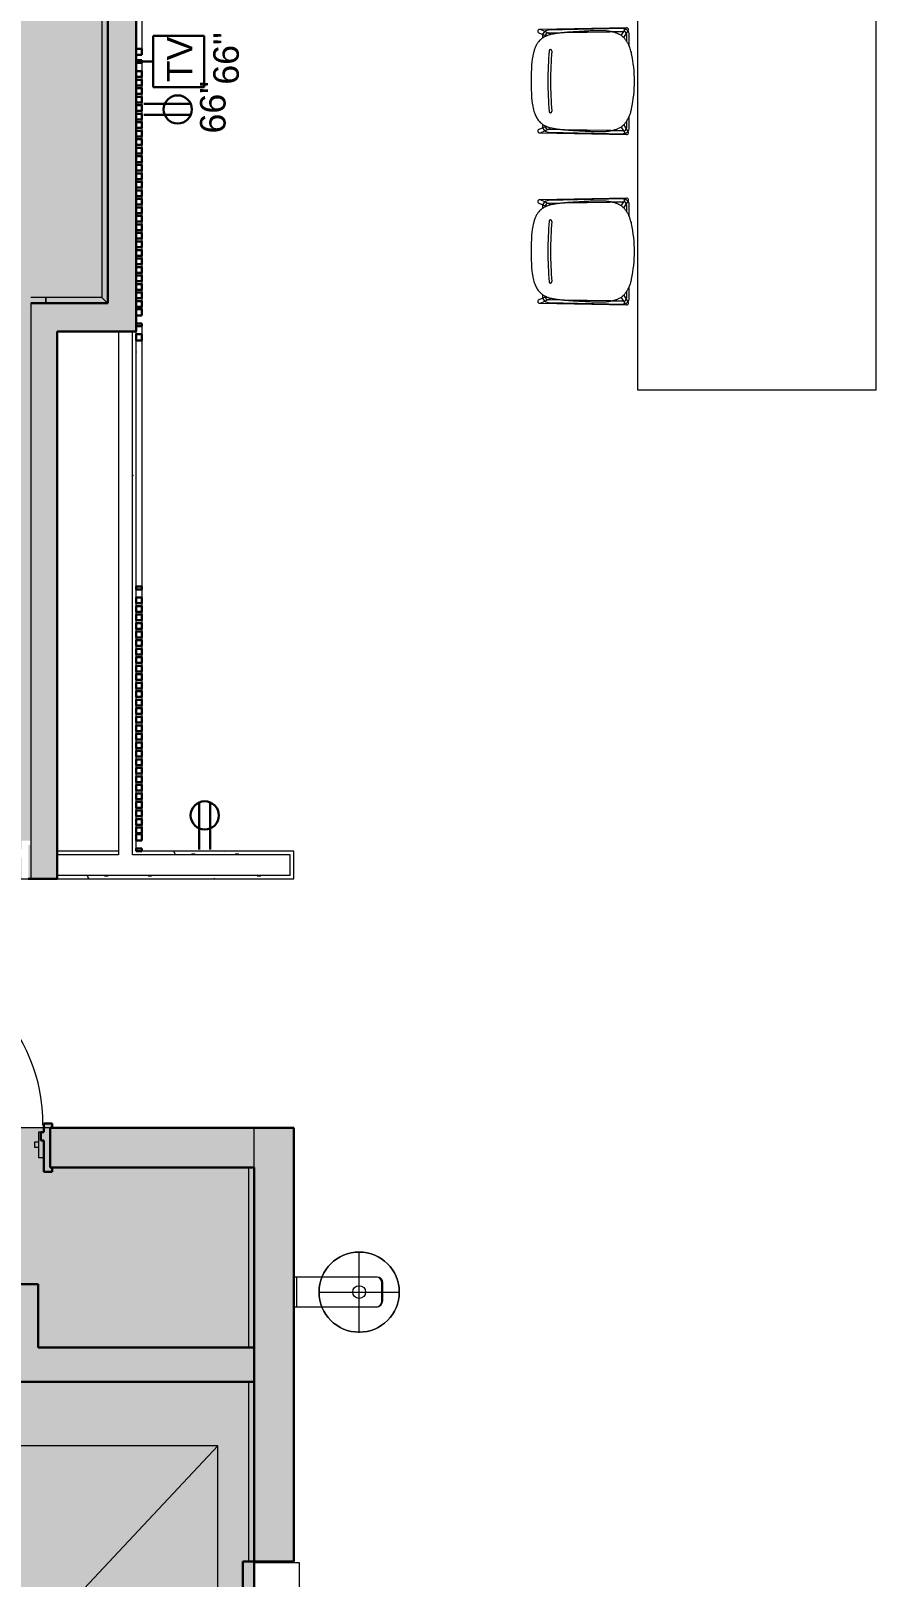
# Model space of a CAD drawing. Header units: inches. Extents: x 1808 to 2428, y 950 to 1857.
# Drawn here: x 1972.4 to 2121.1, y 1224.3 to 1496.6 of the extents above; entities that cross this region are included whole.
import ezdxf

# ---------------------------------------------------------------- set-up
doc = ezdxf.new("R2010")
doc.units = ezdxf.units.IN
doc.header["$MEASUREMENT"] = 0
for name, color, linetype, lineweight in [('1600 K ST MEZZANINE_dwg', 8, 'Continuous', 9), ('A-ANNO-NOTE', 131, 'Continuous', 40), ('A-DETL-GENF', 92, 'Continuous', 9), ('A-DETL-THIN', 151, 'Continuous', 9), ('A-DOOR', 31, 'Continuous', 18), ('A-Door-Exst', 7, 'Continuous', 9), ('A-WALL', 113, 'Continuous', 18), ('A-Wall-Exst', 7, 'Continuous', 9), ('A-WALL-PATT', 111, 'Continuous', 18), ('I-FURN', 30, 'Continuous', 9), ('I-WALL', 2, 'Continuous', 18), ('P-SANR-FIXT', 6, 'Continuous', 18), ('Q-CASE', 31, 'Continuous', 9), ('XAR$0$AFLEV', 7, 'Continuous', 9)]:
    doc.layers.add(name, color=color, linetype=linetype, lineweight=lineweight)
doc.styles.add('Swis721 Lt BT', font='swissl.ttf', dxfattribs={"height": 4.5})
pattern_1 = [(0, (0, 0), (15.36, 3.84), [0.634, -10.886, 0.634, -10.886, -61.44]), (0, (0, 0), (15.36, 3.84), [-23.04, 0.634, -22.406, 0.634, -10.886, -26.88]), (0, (0, 0), (15.36, 3.84), [-57.6, 0.634, -7.046, 0.634, -18.566]), (120, (5.76, 1.92), (-11.0055376, 11.38215), [0.634, -10.886, 0.634, -10.886, -61.44]), (120, (5.76, 1.92), (-11.0055376, 11.38215), [-23.04, 0.634, -22.406, 0.634, -10.886, -26.88]), (120, (5.76, 1.92), (-11.0055376, 11.38215), [-57.6, 0.634, -7.046, 0.634, -18.566]), (240, (7.68, 9.6), (-4.3544624, -15.22215), [0.634, -10.886, 0.634, -10.886, -61.44]), (240, (7.68, 9.6), (-4.3544624, -15.22215), [-23.04, 0.634, -22.406, 0.634, -10.886, -26.88]), (240, (7.68, 9.6), (-4.3544624, -15.22215), [-57.6, 0.634, -7.046, 0.634, -18.566])]

# ---------------------------------------------------------------- blocks, each defined once
blk = doc.blocks.new('ELEVATOR DOOR - 42_ x 84_-7366701-MEZZANINE  POWER _ SIGNAL')
at = {"layer": 'A-DOOR'}
for points in [[(-4.03, -3.5), (-25.15, -3.5), (-25.15, -5.5), (-4.03, -5.5)], [(17.35, -3.5), (-3.78, -3.5), (-3.78, -5.5), (17.35, -5.5)]]:
    blk.add_hatch(color=250, dxfattribs=at).paths.add_polyline_path(points, flags=0)
for p, q in [((17.1, 4.5), (-24.9, 4.5)), ((-24.9, 4.5), (-24.9, -3.5)), ((17.1, -3.5), (17.1, 4.5)), ((-4.03, -3.5), (-3.78, -3.5))]:
    blk.add_line(p, q, dxfattribs=at)
at = {"layer": 'A-DOOR', "color": 8, "lineweight": 30}
for p, q in [((-25.15, -5.5), (-25.15, -3.5)), ((-25.15, -3.5), (-4.03, -3.5)), ((-4.03, -3.5), (-4.03, -5.5)), ((-3.78, -5.5), (-3.78, -3.5)), ((-3.78, -3.5), (17.35, -3.5)), ((17.35, -3.5), (17.35, -5.5)), ((-4.03, -5.5), (-25.15, -5.5)), ((17.35, -5.5), (-3.78, -5.5))]:
    blk.add_line(p, q, dxfattribs=at)
blk = doc.blocks.new('Drinking_Fountain-Haws_Corporation-Wall_Mounted_1001 - 1001-7026066-MEZZANINE  POWER _ SIGNAL')
at = {"layer": 'P-SANR-FIXT', "lineweight": 9}
for p, q in [((19.07, 7.94), (19.07, 22.06)), ((20.53, 19.17), (17.44, 19.17)), ((16.44, 18.17), (16.44, 3.5)), ((16.44, 18), (16.44, 4.15)), ((16.44, 18), (16.44, 4.15)), ((20.69, 19), (17.44, 19)), ((20.69, 19), (17.44, 19)), ((21.69, 3.5), (21.69, 18.02)), ((21.69, 4.15), (21.69, 18)), ((21.69, 4.15), (21.69, 18)), ((26.25, 15), (12, 15)), ((16.59, 4), (21.54, 4)), ((16.59, 4), (21.54, 4))]:
    blk.add_line(p, q, dxfattribs=at)
for radius in [7.06, 1.13]:
    blk.add_circle((19.07, 15), radius, dxfattribs=at)
for centre, radius, start, end in [((19.07, 15), 7.06, 360, 180), ((17.44, 18.17), 1, 90, 180), ((20.53, 18), 1.17, 1.0568, 90), ((17.44, 18), 1, 90, 180), ((17.44, 18), 1, 90, 180), ((20.69, 18), 1, 360, 90), ((20.69, 18), 1, 360, 90), ((19.07, 15), 7.06, 180, 360), ((16.59, 4.15), 0.15, 180, 270), ((16.59, 4.15), 0.15, 180, 270), ((21.54, 4.15), 0.15, 270, 0), ((21.54, 4.15), 0.15, 270, 0)]:
    blk.add_arc(centre, radius, start, end, dxfattribs=at)
blk = doc.blocks.new('1600 K ST MEZZANINE_dwg-7073454-MEZZANINE  POWER _ SIGNAL')
at = {"layer": 'A-Door-Exst'}
blk.add_line((1973.66, 1298.2), (1974.61, 1298.2), dxfattribs=at)
at = {"layer": 'A-Door-Exst', "flags": 128}
blk.add_lwpolyline([(1974.11, 1302.7), (1973.66, 1302.7), (1973.66, 1298.2)], dxfattribs=at)
blk.add_lwpolyline([(1973.66, 1299.95), (1973.03, 1299.95), (1973.03, 1300.95), (1973.66, 1300.95)], close=True, dxfattribs=at)
at = {"layer": 'A-Wall-Exst'}
for p, q in [((1976.99, 1352.16), (1976.99, 1443.7)), ((2010.63, 1296.45), (2010.63, 1264.73)), ((2010.63, 1258.73), (2010.63, 1227.08))]:
    blk.add_line(p, q, dxfattribs=at)
at = {"layer": 'A-Wall-Exst', "flags": 128}
for points in [[(1984.83, 1844.85), (1984.83, 1449.7), (1974.99, 1449.7), (1972.36, 1449.7)], [(2011.63, 1226.95), (2018.63, 1226.95), (2018.63, 1227.08)]]:
    blk.add_lwpolyline(points, dxfattribs=at)
at = {"layer": 'A-WALL-PATT', "color": 7, "lineweight": 9}
for p, q in [((1984.83, 1449.7), (1985.83, 1448.7)), ((1985.83, 1448.7), (1984.83, 1449.7))]:
    blk.add_line(p, q, dxfattribs=at)
at = {"layer": 'A-WALL-PATT', "color": 7, "lineweight": 9, "flags": 128}
blk.add_lwpolyline([(1974.99, 1448.7), (1974.99, 1449.7)], close=True, dxfattribs=at)
blk.add_lwpolyline([(2018.63, 1226.95), (2012.8, 1226.95), (2011.63, 1226.95)], dxfattribs=at)
at = {"layer": 'XAR$0$AFLEV', "flags": 128}
blk.add_lwpolyline([(2005.28, 1247.45), (1927.48, 1247.45), (1927.48, 1164.45), (2005.28, 1164.45), (2005.28, 1247.45), (1927.48, 1164.45), (2005.28, 1164.45), (1927.48, 1247.45)], dxfattribs=at)
blk = doc.blocks.new('Walls 1 - Walls 1-7192676-MEZZANINE  POWER _ SIGNAL')
at = {"layer": 'A-WALL', "lineweight": 9}
blk.add_hatch(color=7, dxfattribs=at).paths.add_polyline_path([(1951.56, 1021.45), (2011.63, 1021.45), (2011.63, 1041.58), (1922.13, 1041.58), (1922.13, 1146.95), (2010.63, 1146.95), (2010.63, 1154.95), (1922.13, 1154.95), (1922.13, 1258.73), (2011.63, 1258.73), (2011.63, 1264.73), (1973.63, 1264.73), (1973.63, 1275.92), (1911.63, 1275.92), (1911.63, 1258.73), (1916.13, 1258.73), (1916.13, 1164.68), (1819.63, 1164.68), (1819.63, 1160.68), (1916.13, 1160.68), (1916.13, 1137.08), (1819.63, 1137.08), (1819.63, 1133.08), (1916.13, 1133.08), (1916.13, 1041.58), (1911.13, 1041.58), (1911.13, 1025.33), (1929.63, 1025.33), (1929.63, 1021.45), (1931.42, 1021.45)], flags=0)
at = {"layer": 'A-WALL', "color": 8, "lineweight": 30}
for p, q in [((1973.63, 1275.92), (1911.63, 1275.92)), ((1911.63, 1275.92), (1911.63, 1258.73)), ((1973.63, 1264.73), (1973.63, 1275.92)), ((2011.63, 1264.73), (1973.63, 1264.73)), ((2011.63, 1258.73), (2011.63, 1264.73)), ((1911.63, 1258.73), (1916.13, 1258.73)), ((1916.13, 1258.73), (1916.13, 1164.68)), ((1922.13, 1154.95), (1922.13, 1258.73)), ((1922.13, 1258.73), (2011.63, 1258.73)), ((1916.13, 1164.68), (1819.63, 1164.68)), ((1819.63, 1164.68), (1819.63, 1160.68)), ((1819.63, 1160.68), (1916.13, 1160.68)), ((1916.13, 1160.68), (1916.13, 1137.08)), ((2010.63, 1154.95), (1922.13, 1154.95)), ((2010.63, 1146.95), (2010.63, 1154.95)), ((1922.13, 1041.58), (1922.13, 1146.95)), ((1922.13, 1146.95), (2010.63, 1146.95)), ((1916.13, 1137.08), (1819.63, 1137.08)), ((1819.63, 1137.08), (1819.63, 1133.08)), ((1819.63, 1133.08), (1916.13, 1133.08)), ((1916.13, 1133.08), (1916.13, 1041.58)), ((1916.13, 1041.58), (1911.13, 1041.58)), ((1911.13, 1041.58), (1911.13, 1025.33)), ((2011.63, 1041.58), (1922.13, 1041.58)), ((2011.63, 1021.45), (2011.63, 1041.58)), ((1911.13, 1025.33), (1929.63, 1025.33)), ((1929.63, 1025.33), (1929.63, 1021.45)), ((1929.63, 1021.45), (2011.63, 1021.45))]:
    blk.add_line(p, q, dxfattribs=at)
blk = doc.blocks.new('Door - Single - Solid Door 2_6-7681365-MEZZANINE  POWER _ SIGNAL')
at = {"layer": 'A-DOOR'}
h = blk.add_hatch(color=250, dxfattribs=at)
h.paths.add_polyline_path([(20.62, -4.16), (20.62, -3.41), (20.24, -3.41), (20.24, 3.59), (20.62, 3.59), (20.62, 4.34), (19.12, 4.34), (19.12, 2.84), (18.62, 2.84), (18.62, 1.34), (19.12, 1.34), (19.12, -4.16), (20.42, -4.16)], flags=0)
h.paths.add_polyline_path([(-11.13, -4.16), (-11.13, 1.34), (-10.63, 1.34), (-10.63, 2.84), (-11.13, 2.84), (-11.13, 4.34), (-12.63, 4.34), (-12.63, 3.59), (-12.26, 3.59), (-12.26, -3.41), (-12.63, -3.41), (-12.63, -4.16), (-12.26, -4.16)], flags=0)
at = {"layer": 'A-DOOR', "color": 8, "lineweight": 30}
for p, q in [((-11.01, 4.34), (10.21, 25.55)), ((11.18, 24.58), (-10.03, 3.37)), ((10.21, 25.55), (11.18, 24.58)), ((-12.63, 4.34), (-12.63, 3.59)), ((-11.13, 4.34), (-12.63, 4.34)), ((-11.13, 2.84), (-11.13, 4.34)), ((-10.63, 2.84), (-11.13, 2.84)), ((-10.03, 3.37), (-11.01, 4.34)), ((-10.63, 1.34), (-10.63, 2.84)), ((19.12, 2.84), (18.62, 2.84)), ((18.62, 2.84), (18.62, 1.34)), ((20.62, 4.34), (19.12, 4.34)), ((19.12, 4.34), (19.12, 2.84)), ((20.62, 3.59), (20.62, 4.34)), ((-11.13, -4.16), (-11.13, 1.34)), ((-11.13, 1.34), (-10.63, 1.34)), ((18.62, 1.34), (19.12, 1.34)), ((19.12, 1.34), (19.12, -4.16)), ((-12.63, -3.41), (-12.63, -4.16)), ((-12.63, -4.16), (-11.13, -4.16)), ((19.12, -4.16), (20.62, -4.16)), ((20.62, -4.16), (20.62, -3.41))]:
    blk.add_line(p, q, dxfattribs=at)
at = {"layer": 'A-DOOR', "lineweight": 9}
blk.add_arc((-11.01, 4.34), 30, 359.5, 45, dxfattribs=at)
blk = doc.blocks.new('Seating-Counter_Stool-Teknion-ARBP_ARBQ_Beso-2015 - Sled-7603271-MEZZANINE  POWER _ SIGNAL')
at = {"layer": 'I-FURN'}
for p, q in [((-9.11, 7.46), (-9.4, -7.89)), ((-8.96, 5.95), (-9.25, -7.28)), ((-9.08, 7.33), (-8.74, 6.55)), ((-8.74, 6.55), (-8.48, 5.97)), ((-8.56, 3.08), (-8.5, 6.02)), ((-8.55, 3.23), (-8.49, 5.94)), ((-8.21, 6.91), (-8.5, 7.58)), ((-8.48, 5.97), (-8.23, 5.4)), ((-8.02, 6.47), (-8.21, 6.91)), ((-7.94, 6.31), (-8.02, 6.47)), ((-7.58, 6.95), (-7.94, 6.95)), ((-7.94, 6.48), (-7.86, 6.48)), ((7.94, 6.95), (7.58, 6.95)), ((7.86, 6.48), (7.94, 6.48)), ((8.02, 6.47), (7.94, 6.31)), ((8.21, 6.91), (8.02, 6.47)), ((8.5, 7.58), (8.21, 6.91)), ((8.23, 5.4), (8.48, 5.97)), ((8.48, 5.97), (8.74, 6.55)), ((8.49, 5.94), (8.55, 3.23)), ((8.5, 6.02), (8.56, 3.08)), ((8.74, 6.55), (9.08, 7.33)), ((9.25, -7.28), (8.96, 5.95)), ((9.4, -7.89), (9.11, 7.46)), ((-8.61, 0.27), (-8.56, 3.08)), ((8.56, 3.08), (8.6, 1.11)), ((-8.64, -0.92), (-8.61, 0.26)), ((8.6, 1.1), (8.64, -0.92)), ((-8.71, -4.9), (-8.64, -0.92)), ((8.64, -0.92), (8.71, -4.9)), ((-8.78, -7.29), (-8.73, -5.1)), ((-8.76, -7.31), (-8.72, -5.1)), ((-8.72, -5.1), (-8.71, -4.92)), ((8.71, -4.92), (8.72, -5.1)), ((8.72, -5.1), (8.76, -7.31)), ((8.73, -5.1), (8.78, -7.29)), ((-9.2, -7.59), (-9.26, -7.63)), ((-8.77, -7.32), (-9.2, -7.59)), ((-8.91, -8.16), (-8.84, -8.11)), ((-8.84, -8.11), (-8.39, -7.82)), ((-8.06, -6.86), (-8.77, -7.32)), ((-8.39, -7.82), (-7.66, -7.35)), ((-7.06, -7.85), (-8.22, -7.85)), ((8.22, -7.85), (7.06, -7.85)), ((7.66, -7.35), (8.39, -7.82)), ((8.77, -7.32), (8.06, -6.86)), ((8.39, -7.82), (8.84, -8.11)), ((9.2, -7.59), (8.77, -7.32)), ((8.84, -8.11), (8.91, -8.16)), ((9.26, -7.63), (9.2, -7.59)), ((-8.22, -8.32), (-6.18, -8.32)), ((6.18, -8.32), (8.22, -8.32))]:
    blk.add_line(p, q, dxfattribs=at)
for centre, radius, start, end in [((-2.1, -2.67), 11.57, 93.9486, 103.8466), ((0, -33.15), 42.12, 86.0514, 93.9486), ((2.1, -2.67), 11.57, 76.1534, 86.0514), ((-8.79, 7.46), 0.315, 23.7486, 203.7486), ((-7.94, 5.93), 1.02, 90, 178.7588), ((-7.94, 5.93), 0.551, 90, 178.7588), ((-5.33, 5.55), 0.234, 94.7436, 274.7436), ((0, -58.65), 64.65, 85.2564, 94.7436), ((0, -58.65), 64.18, 85.2564, 94.7436), ((5.33, 5.55), 0.234, 265.2564, 85.2564), ((7.94, 5.93), 1.02, 1.2412, 90), ((7.94, 5.93), 0.551, 1.2412, 90), ((8.79, 7.46), 0.315, 336.2514, 156.2514), ((-9.09, -7.89), 0.315, 122.8695, 302.8695), ((-8.22, -7.3), 1.02, 178.7588, 270), ((-8.22, -7.3), 0.551, 178.7588, 270), ((8.22, -7.3), 1.02, 270, 1.2412), ((8.22, -7.3), 0.551, 270, 1.2412), ((9.09, -7.89), 0.315, 237.1305, 57.1305), ((0, 15.4), 24.63, 258.574, 281.426)]:
    blk.add_arc(centre, radius, start, end, dxfattribs=at)
for points, knots in [([(-4.87, 8.56), (-5.01, 8.53), (-5.29, 8.46), (-5.68, 8.33), (-6.05, 8.18), (-6.41, 8), (-6.72, 7.81), (-7.01, 7.59), (-7.22, 7.4), (-7.36, 7.24), (-7.49, 7.09), (-7.61, 6.92), (-7.71, 6.76), (-7.79, 6.63), (-7.86, 6.49), (-7.94, 6.33), (-8.02, 6.12), (-8.12, 5.85), (-8.18, 5.64), (-8.22, 5.49)], [0, 0, 0, 0, 0.071429, 0.142857, 0.214286, 0.285714, 0.357143, 0.428571, 0.5, 0.535714, 0.571429, 0.625, 0.678571, 0.705357, 0.732143, 0.785714, 0.839286, 0.892857, 1, 1, 1, 1]), ([(8.22, 5.49), (8.17, 5.68), (8.09, 5.96), (7.96, 6.28), (7.88, 6.46), (7.79, 6.64), (7.68, 6.81), (7.57, 6.99), (7.47, 7.11), (7.36, 7.24), (7.22, 7.4), (6.97, 7.63), (6.65, 7.86), (6.32, 8.05), (6.05, 8.18), (5.77, 8.29), (5.39, 8.43), (5.08, 8.52), (4.87, 8.56)], [0, 0, 0, 0, 0.142857, 0.214286, 0.25, 0.285714, 0.357143, 0.392857, 0.428571, 0.464286, 0.5, 0.571429, 0.678571, 0.732143, 0.785714, 0.839286, 0.892857, 1, 1, 1, 1]), ([(-8.22, 5.49), (-8.24, 5.4), (-8.27, 5.21), (-8.33, 4.92), (-8.38, 4.59), (-8.44, 4.25), (-8.48, 3.89), (-8.54, 3.4), (-8.59, 2.76), (-8.62, 2.22), (-8.64, 1.95)], [0, 0, 0, 0, 0.1, 0.2, 0.3, 0.4, 0.5, 0.6, 0.8, 1, 1, 1, 1]), ([(-8.64, 1.95), (-8.66, 1.67), (-8.69, 1.11), (-8.74, 0.26), (-8.79, -0.59), (-8.84, -1.44), (-8.87, -2.29), (-8.88, -3), (-8.88, -3.49), (-8.87, -3.77), (-8.86, -3.99), (-8.84, -4.2), (-8.82, -4.41), (-8.8, -4.62), (-8.77, -4.83), (-8.74, -5.04), (-8.7, -5.25), (-8.66, -5.45), (-8.6, -5.66), (-8.54, -5.86), (-8.47, -6.06), (-8.39, -6.26), (-8.27, -6.51), (-8.1, -6.82), (-7.85, -7.16), (-7.6, -7.42), (-7.39, -7.6), (-7.2, -7.76), (-6.96, -7.92), (-6.73, -8.05), (-6.54, -8.15), (-6.35, -8.25), (-6.1, -8.35), (-5.8, -8.47), (-5.4, -8.61), (-5.09, -8.69), (-4.88, -8.74)], [0, 0, 0, 0, 0.066667, 0.133333, 0.2, 0.266667, 0.333333, 0.4, 0.433333, 0.45, 0.466667, 0.483333, 0.5, 0.516667, 0.533333, 0.55, 0.566667, 0.583333, 0.6, 0.616667, 0.633333, 0.65, 0.666667, 0.7, 0.733333, 0.766667, 0.783333, 0.8, 0.825, 0.85, 0.8625, 0.875, 0.9, 0.925, 0.95, 1, 1, 1, 1]), ([(4.88, -8.74), (5.02, -8.71), (5.3, -8.63), (5.7, -8.5), (6.04, -8.38), (6.3, -8.27), (6.49, -8.18), (6.68, -8.08), (6.87, -7.97), (7.05, -7.86), (7.22, -7.74), (7.39, -7.6), (7.6, -7.42), (7.85, -7.16), (8.05, -6.88), (8.2, -6.63), (8.3, -6.45), (8.39, -6.26), (8.47, -6.06), (8.54, -5.86), (8.6, -5.66), (8.66, -5.45), (8.7, -5.25), (8.74, -5.04), (8.77, -4.83), (8.8, -4.62), (8.82, -4.41), (8.84, -4.2), (8.86, -3.99), (8.87, -3.77), (8.88, -3.49), (8.88, -3), (8.87, -2.29), (8.84, -1.44), (8.79, -0.59), (8.74, 0.26), (8.69, 1.11), (8.66, 1.67), (8.64, 1.95)], [0, 0, 0, 0, 0.033333, 0.066667, 0.1, 0.116667, 0.133333, 0.15, 0.166667, 0.183333, 0.2, 0.216667, 0.233333, 0.266667, 0.3, 0.316667, 0.333333, 0.35, 0.366667, 0.383333, 0.4, 0.416667, 0.433333, 0.45, 0.466667, 0.483333, 0.5, 0.516667, 0.533333, 0.55, 0.566667, 0.6, 0.666667, 0.733333, 0.8, 0.866667, 0.933333, 1, 1, 1, 1])]:
    blk.add_open_spline(points, degree=3, knots=knots, dxfattribs=at)
blk.add_open_spline([(8.64, 1.95), (8.63, 2.08), (8.61, 2.35), (8.59, 2.75), (8.56, 3.14), (8.52, 3.52), (8.48, 3.89), (8.44, 4.25), (8.38, 4.59), (8.33, 4.92), (8.27, 5.21), (8.24, 5.4), (8.22, 5.49)], degree=3, dxfattribs=at)
blk = doc.blocks.new('feature wall - feature wall-7761350-MEZZANINE  POWER _ SIGNAL')
at = {"layer": 'Q-CASE'}
for p, q in [((1991.88, 1537.35), (1991.88, 1493.5)), ((1991.88, 1490.99), (1991.88, 1489.55)), ((1991.88, 1488.55), (1991.88, 1488.05)), ((1991.88, 1487.05), (1991.88, 1486.55)), ((1991.88, 1485.55), (1991.88, 1485.05)), ((1991.88, 1484.05), (1991.88, 1483.55)), ((1991.88, 1482.55), (1991.88, 1482.05)), ((1991.88, 1481.05), (1991.88, 1480.55)), ((1991.88, 1479.55), (1991.88, 1479.05)), ((1991.88, 1478.05), (1991.88, 1477.55)), ((1991.88, 1476.55), (1991.88, 1476.05)), ((1991.88, 1475.05), (1991.88, 1474.55)), ((1991.88, 1473.55), (1991.88, 1473.05)), ((1991.88, 1472.05), (1991.88, 1471.55)), ((1991.88, 1470.55), (1991.88, 1470.05)), ((1991.88, 1469.05), (1991.88, 1468.55)), ((1991.88, 1467.55), (1991.88, 1467.05)), ((1991.88, 1466.05), (1991.88, 1465.55)), ((1991.88, 1464.55), (1991.88, 1464.05)), ((1991.88, 1463.05), (1991.88, 1462.55)), ((1991.88, 1461.55), (1991.88, 1461.05)), ((1991.88, 1460.05), (1991.88, 1459.55)), ((1991.88, 1458.55), (1991.88, 1458.05)), ((1991.88, 1457.05), (1991.88, 1456.55)), ((1991.88, 1455.55), (1991.88, 1455.05)), ((1991.88, 1454.05), (1991.88, 1453.55)), ((1991.88, 1452.55), (1991.88, 1452.05)), ((1991.88, 1451.05), (1991.88, 1450.55)), ((1991.88, 1449.55), (1991.88, 1449.05)), ((1991.88, 1448.05), (1991.88, 1447.64)), ((1991.88, 1444.63), (1991.88, 1443.22)), ((1991.88, 1442.13), (1991.88, 1398.77)), ((1991.88, 1398.27), (1991.88, 1396.83)), ((1991.88, 1395.83), (1991.88, 1395.33)), ((1991.88, 1394.33), (1991.88, 1393.83)), ((1991.88, 1392.83), (1991.88, 1392.33)), ((1991.88, 1391.33), (1991.88, 1390.83)), ((1991.88, 1389.83), (1991.88, 1389.33)), ((1991.88, 1388.33), (1991.88, 1387.83)), ((1991.88, 1386.83), (1991.88, 1386.33)), ((1991.88, 1385.33), (1991.88, 1384.83)), ((1991.88, 1383.83), (1991.88, 1383.33)), ((1991.88, 1382.33), (1991.88, 1381.83)), ((1991.88, 1380.83), (1991.88, 1380.33)), ((1991.88, 1379.33), (1991.88, 1378.83)), ((1991.88, 1377.83), (1991.88, 1377.33)), ((1991.88, 1376.33), (1991.88, 1375.83)), ((1991.88, 1374.83), (1991.88, 1374.33)), ((1991.88, 1373.33), (1991.88, 1372.83)), ((1991.88, 1371.83), (1991.88, 1371.33)), ((1991.88, 1370.33), (1991.88, 1369.83)), ((1991.88, 1368.83), (1991.88, 1368.33)), ((1991.88, 1367.33), (1991.88, 1366.83)), ((1991.88, 1365.83), (1991.88, 1365.33)), ((1991.88, 1364.33), (1991.88, 1363.83)), ((1991.88, 1362.83), (1991.88, 1362.33)), ((1991.88, 1361.33), (1991.88, 1360.83)), ((1991.88, 1359.83), (1991.88, 1359.33)), ((1991.88, 1358.33), (1991.88, 1357.83)), ((1991.88, 1356.83), (1991.88, 1356.33)), ((1991.88, 1355.33), (1991.88, 1355.15))]:
    blk.add_line(p, q, dxfattribs=at)
at = {"layer": 'Q-CASE', "lineweight": 30}
for p, q in [((1991.88, 1493.5), (1990.88, 1493.5)), ((1990.88, 1493.5), (1990.88, 1492.4)), ((1990.88, 1492.4), (1991.88, 1492.4)), ((1991.88, 1492.4), (1991.88, 1493.5)), ((1991.88, 1491.49), (1990.88, 1491.49)), ((1990.88, 1491.49), (1990.88, 1490.99)), ((1990.88, 1490.99), (1991.88, 1490.99)), ((1991.88, 1490.99), (1991.88, 1491.49)), ((1991.88, 1489.55), (1990.88, 1489.55)), ((1990.88, 1489.55), (1990.88, 1488.55)), ((1990.88, 1488.55), (1991.88, 1488.55)), ((1991.88, 1488.05), (1990.88, 1488.05)), ((1990.88, 1488.05), (1990.88, 1487.05)), ((1990.88, 1487.05), (1991.88, 1487.05)), ((1991.88, 1488.55), (1991.88, 1489.55)), ((1991.88, 1487.05), (1991.88, 1488.05)), ((1991.88, 1486.55), (1990.88, 1486.55)), ((1990.88, 1486.55), (1990.88, 1485.55)), ((1990.88, 1485.55), (1991.88, 1485.55)), ((1991.88, 1485.05), (1990.88, 1485.05)), ((1990.88, 1485.05), (1990.88, 1484.05)), ((1991.88, 1485.55), (1991.88, 1486.55)), ((1991.88, 1484.05), (1991.88, 1485.05)), ((1990.88, 1484.05), (1991.88, 1484.05)), ((1991.88, 1483.55), (1990.88, 1483.55)), ((1990.88, 1483.55), (1990.88, 1482.55)), ((1990.88, 1482.55), (1991.88, 1482.55)), ((1991.88, 1482.05), (1990.88, 1482.05)), ((1990.88, 1482.05), (1990.88, 1481.05)), ((1991.88, 1482.55), (1991.88, 1483.55)), ((1991.88, 1481.05), (1991.88, 1482.05)), ((1990.88, 1481.05), (1991.88, 1481.05)), ((1991.88, 1480.55), (1990.88, 1480.55)), ((1990.88, 1480.55), (1990.88, 1479.55)), ((1990.88, 1479.55), (1991.88, 1479.55)), ((1991.88, 1479.05), (1990.88, 1479.05)), ((1990.88, 1479.05), (1990.88, 1478.05)), ((1991.88, 1479.55), (1991.88, 1480.55)), ((1991.88, 1478.05), (1991.88, 1479.05)), ((1990.88, 1478.05), (1991.88, 1478.05)), ((1991.88, 1477.55), (1990.88, 1477.55)), ((1990.88, 1477.55), (1990.88, 1476.55)), ((1990.88, 1476.55), (1991.88, 1476.55)), ((1991.88, 1476.05), (1990.88, 1476.05)), ((1990.88, 1476.05), (1990.88, 1475.05)), ((1991.88, 1476.55), (1991.88, 1477.55)), ((1991.88, 1475.05), (1991.88, 1476.05)), ((1990.88, 1475.05), (1991.88, 1475.05)), ((1991.88, 1474.55), (1990.88, 1474.55)), ((1990.88, 1474.55), (1990.88, 1473.55)), ((1990.88, 1473.55), (1991.88, 1473.55)), ((1991.88, 1473.55), (1991.88, 1474.55)), ((1991.88, 1473.05), (1990.88, 1473.05)), ((1990.88, 1473.05), (1990.88, 1472.05)), ((1990.88, 1472.05), (1991.88, 1472.05)), ((1991.88, 1471.55), (1990.88, 1471.55)), ((1990.88, 1471.55), (1990.88, 1470.55)), ((1990.88, 1470.55), (1991.88, 1470.55)), ((1991.88, 1472.05), (1991.88, 1473.05)), ((1991.88, 1470.55), (1991.88, 1471.55)), ((1991.88, 1470.05), (1990.88, 1470.05)), ((1990.88, 1470.05), (1990.88, 1469.05)), ((1990.88, 1469.05), (1991.88, 1469.05)), ((1991.88, 1468.55), (1990.88, 1468.55)), ((1990.88, 1468.55), (1990.88, 1467.55)), ((1991.88, 1469.05), (1991.88, 1470.05)), ((1991.88, 1467.55), (1991.88, 1468.55)), ((1990.88, 1467.55), (1991.88, 1467.55)), ((1991.88, 1467.05), (1990.88, 1467.05)), ((1990.88, 1467.05), (1990.88, 1466.05)), ((1990.88, 1466.05), (1991.88, 1466.05)), ((1991.88, 1465.55), (1990.88, 1465.55)), ((1990.88, 1465.55), (1990.88, 1464.55)), ((1991.88, 1466.05), (1991.88, 1467.05)), ((1991.88, 1464.55), (1991.88, 1465.55)), ((1990.88, 1464.55), (1991.88, 1464.55)), ((1991.88, 1464.05), (1990.88, 1464.05)), ((1990.88, 1464.05), (1990.88, 1463.05)), ((1990.88, 1463.05), (1991.88, 1463.05)), ((1991.88, 1462.55), (1990.88, 1462.55)), ((1990.88, 1462.55), (1990.88, 1461.55)), ((1991.88, 1463.05), (1991.88, 1464.05)), ((1991.88, 1461.55), (1991.88, 1462.55)), ((1990.88, 1461.55), (1991.88, 1461.55)), ((1991.88, 1461.05), (1990.88, 1461.05)), ((1990.88, 1461.05), (1990.88, 1460.05)), ((1990.88, 1460.05), (1991.88, 1460.05)), ((1991.88, 1460.05), (1991.88, 1461.05)), ((1991.88, 1459.55), (1990.88, 1459.55)), ((1990.88, 1459.55), (1990.88, 1458.55)), ((1990.88, 1458.55), (1991.88, 1458.55)), ((1991.88, 1458.05), (1990.88, 1458.05)), ((1990.88, 1458.05), (1990.88, 1457.05)), ((1990.88, 1457.05), (1991.88, 1457.05)), ((1991.88, 1458.55), (1991.88, 1459.55)), ((1991.88, 1457.05), (1991.88, 1458.05)), ((1991.88, 1456.55), (1990.88, 1456.55)), ((1990.88, 1456.55), (1990.88, 1455.55)), ((1990.88, 1455.55), (1991.88, 1455.55)), ((1991.88, 1455.05), (1990.88, 1455.05)), ((1990.88, 1455.05), (1990.88, 1454.05)), ((1991.88, 1455.55), (1991.88, 1456.55)), ((1991.88, 1454.05), (1991.88, 1455.05)), ((1990.88, 1454.05), (1991.88, 1454.05)), ((1991.88, 1453.55), (1990.88, 1453.55)), ((1990.88, 1453.55), (1990.88, 1452.55)), ((1990.88, 1452.55), (1991.88, 1452.55)), ((1991.88, 1452.05), (1990.88, 1452.05)), ((1990.88, 1452.05), (1990.88, 1451.05)), ((1991.88, 1452.55), (1991.88, 1453.55)), ((1991.88, 1451.05), (1991.88, 1452.05)), ((1990.88, 1451.05), (1991.88, 1451.05)), ((1991.88, 1450.55), (1990.88, 1450.55)), ((1990.88, 1450.55), (1990.88, 1449.55)), ((1990.88, 1449.55), (1991.88, 1449.55)), ((1991.88, 1449.05), (1990.88, 1449.05)), ((1990.88, 1449.05), (1990.88, 1448.05)), ((1991.88, 1449.55), (1991.88, 1450.55)), ((1991.88, 1448.05), (1991.88, 1449.05)), ((1990.88, 1448.05), (1991.88, 1448.05)), ((1991.88, 1447.64), (1990.88, 1447.64)), ((1990.88, 1447.64), (1990.88, 1446.54)), ((1990.88, 1446.54), (1991.88, 1446.54)), ((1991.88, 1446.54), (1991.88, 1447.64)), ((1991.88, 1445.13), (1990.88, 1445.13)), ((1990.88, 1445.13), (1990.88, 1444.63)), ((1990.88, 1444.63), (1991.88, 1444.63)), ((1991.88, 1444.63), (1991.88, 1445.13)), ((1991.88, 1443.22), (1990.88, 1443.22)), ((1990.88, 1443.22), (1990.88, 1442.13)), ((1990.88, 1442.13), (1991.88, 1442.13)), ((1991.88, 1442.13), (1991.88, 1443.22)), ((1991.88, 1398.77), (1990.88, 1398.77)), ((1990.88, 1398.77), (1990.88, 1398.27)), ((1990.88, 1398.27), (1991.88, 1398.27)), ((1991.88, 1398.27), (1991.88, 1398.77)), ((1991.88, 1396.83), (1990.88, 1396.83)), ((1990.88, 1396.83), (1990.88, 1395.83)), ((1990.88, 1395.83), (1991.88, 1395.83)), ((1991.88, 1395.33), (1990.88, 1395.33)), ((1990.88, 1395.33), (1990.88, 1394.33)), ((1990.88, 1394.33), (1991.88, 1394.33)), ((1991.88, 1395.83), (1991.88, 1396.83)), ((1991.88, 1394.33), (1991.88, 1395.33)), ((1991.88, 1393.83), (1990.88, 1393.83)), ((1990.88, 1393.83), (1990.88, 1392.83)), ((1990.88, 1392.83), (1991.88, 1392.83)), ((1991.88, 1392.33), (1990.88, 1392.33)), ((1990.88, 1392.33), (1990.88, 1391.33)), ((1991.88, 1392.83), (1991.88, 1393.83)), ((1991.88, 1391.33), (1991.88, 1392.33)), ((1990.88, 1391.33), (1991.88, 1391.33)), ((1991.88, 1390.83), (1990.88, 1390.83)), ((1990.88, 1390.83), (1990.88, 1389.83)), ((1990.88, 1389.83), (1991.88, 1389.83)), ((1991.88, 1389.33), (1990.88, 1389.33)), ((1990.88, 1389.33), (1990.88, 1388.33)), ((1991.88, 1389.83), (1991.88, 1390.83)), ((1991.88, 1388.33), (1991.88, 1389.33)), ((1990.88, 1388.33), (1991.88, 1388.33)), ((1991.88, 1387.83), (1990.88, 1387.83)), ((1990.88, 1387.83), (1990.88, 1386.83)), ((1990.88, 1386.83), (1991.88, 1386.83)), ((1991.88, 1386.33), (1990.88, 1386.33)), ((1990.88, 1386.33), (1990.88, 1385.33)), ((1991.88, 1386.83), (1991.88, 1387.83)), ((1991.88, 1385.33), (1991.88, 1386.33)), ((1990.88, 1385.33), (1991.88, 1385.33)), ((1991.88, 1384.83), (1990.88, 1384.83)), ((1990.88, 1384.83), (1990.88, 1383.83)), ((1990.88, 1383.83), (1991.88, 1383.83)), ((1991.88, 1383.83), (1991.88, 1384.83)), ((1991.88, 1383.33), (1990.88, 1383.33)), ((1990.88, 1383.33), (1990.88, 1382.33)), ((1990.88, 1382.33), (1991.88, 1382.33)), ((1991.88, 1381.83), (1990.88, 1381.83)), ((1990.88, 1381.83), (1990.88, 1380.83)), ((1990.88, 1380.83), (1991.88, 1380.83)), ((1991.88, 1382.33), (1991.88, 1383.33)), ((1991.88, 1380.83), (1991.88, 1381.83)), ((1991.88, 1380.33), (1990.88, 1380.33)), ((1990.88, 1380.33), (1990.88, 1379.33)), ((1990.88, 1379.33), (1991.88, 1379.33)), ((1991.88, 1378.83), (1990.88, 1378.83)), ((1990.88, 1378.83), (1990.88, 1377.83)), ((1991.88, 1379.33), (1991.88, 1380.33)), ((1991.88, 1377.83), (1991.88, 1378.83)), ((1990.88, 1377.83), (1991.88, 1377.83)), ((1991.88, 1377.33), (1990.88, 1377.33)), ((1990.88, 1377.33), (1990.88, 1376.33)), ((1990.88, 1376.33), (1991.88, 1376.33)), ((1991.88, 1375.83), (1990.88, 1375.83)), ((1990.88, 1375.83), (1990.88, 1374.83)), ((1991.88, 1376.33), (1991.88, 1377.33)), ((1991.88, 1374.83), (1991.88, 1375.83)), ((1990.88, 1374.83), (1991.88, 1374.83)), ((1991.88, 1374.33), (1990.88, 1374.33)), ((1990.88, 1374.33), (1990.88, 1373.33)), ((1990.88, 1373.33), (1991.88, 1373.33)), ((1991.88, 1372.83), (1990.88, 1372.83)), ((1990.88, 1372.83), (1990.88, 1371.83)), ((1991.88, 1373.33), (1991.88, 1374.33)), ((1991.88, 1371.83), (1991.88, 1372.83)), ((1990.88, 1371.83), (1991.88, 1371.83)), ((1991.88, 1371.33), (1990.88, 1371.33)), ((1990.88, 1371.33), (1990.88, 1370.33)), ((1990.88, 1370.33), (1991.88, 1370.33)), ((1991.88, 1369.83), (1990.88, 1369.83)), ((1990.88, 1369.83), (1990.88, 1368.83)), ((1991.88, 1370.33), (1991.88, 1371.33)), ((1991.88, 1368.83), (1991.88, 1369.83)), ((1990.88, 1368.83), (1991.88, 1368.83)), ((1991.88, 1368.33), (1990.88, 1368.33)), ((1990.88, 1368.33), (1990.88, 1367.33)), ((1990.88, 1367.33), (1991.88, 1367.33)), ((1991.88, 1367.33), (1991.88, 1368.33)), ((1991.88, 1366.83), (1990.88, 1366.83)), ((1990.88, 1366.83), (1990.88, 1365.83)), ((1990.88, 1365.83), (1991.88, 1365.83)), ((1991.88, 1365.33), (1990.88, 1365.33)), ((1990.88, 1365.33), (1990.88, 1364.33)), ((1991.88, 1365.83), (1991.88, 1366.83)), ((1991.88, 1364.33), (1991.88, 1365.33)), ((1990.88, 1364.33), (1991.88, 1364.33)), ((1991.88, 1363.83), (1990.88, 1363.83)), ((1990.88, 1363.83), (1990.88, 1362.83)), ((1990.88, 1362.83), (1991.88, 1362.83)), ((1991.88, 1362.33), (1990.88, 1362.33)), ((1990.88, 1362.33), (1990.88, 1361.33)), ((1991.88, 1362.83), (1991.88, 1363.83)), ((1991.88, 1361.33), (1991.88, 1362.33)), ((1990.88, 1361.33), (1991.88, 1361.33)), ((1991.88, 1360.83), (1990.88, 1360.83)), ((1990.88, 1360.83), (1990.88, 1359.83)), ((1990.88, 1359.83), (1991.88, 1359.83)), ((1991.88, 1359.33), (1990.88, 1359.33)), ((1990.88, 1359.33), (1990.88, 1358.33)), ((1991.88, 1359.83), (1991.88, 1360.83)), ((1991.88, 1358.33), (1991.88, 1359.33)), ((1990.88, 1358.33), (1991.88, 1358.33)), ((1991.88, 1357.83), (1990.88, 1357.83)), ((1990.88, 1357.83), (1990.88, 1356.83)), ((1990.88, 1356.83), (1991.88, 1356.83)), ((1991.88, 1356.33), (1990.88, 1356.33)), ((1990.88, 1356.33), (1990.88, 1355.33)), ((1991.88, 1356.83), (1991.88, 1357.83)), ((1991.88, 1355.33), (1991.88, 1356.33)), ((1990.88, 1355.33), (1991.88, 1355.33)), ((1991.88, 1355.15), (1990.88, 1355.15)), ((1990.88, 1355.15), (1990.88, 1354.05)), ((1990.88, 1354.05), (1991.88, 1354.05)), ((1991.88, 1354.05), (1991.88, 1355.15)), ((1991.88, 1352.66), (1990.88, 1352.66)), ((1990.88, 1352.66), (1990.88, 1352.16)), ((1990.88, 1352.16), (1991.88, 1352.16)), ((1991.88, 1352.16), (1991.88, 1352.66))]:
    blk.add_line(p, q, dxfattribs=at)
blk = doc.blocks.new('countertop w_ waterfall edge - countertop w_ waterfall edge-7788566-MEZZANINE  POWER _ SIGNAL')
at = {"layer": 'Q-CASE'}
for p, q in [((2121.13, 1570.31), (2079.13, 1570.31)), ((2079.13, 1570.31), (2079.13, 1433.44)), ((2121.13, 1433.44), (2121.13, 1570.31)), ((2079.13, 1433.44), (2121.13, 1433.44))]:
    blk.add_line(p, q, dxfattribs=at)

msp = doc.modelspace()

# ---------------------------------------------------------------- hatches: boundary and pattern name
at = {"layer": 'A-DETL-GENF'}
h = msp.add_hatch(color=9, dxfattribs=at)
h.paths.add_polyline_path([(1979.5, 949.7), (1995.92, 949.7), (1994.38, 969.25), (1979.5, 969.25), (1979.5, 968.5), (1978, 968.5), (1978, 970), (1977.5, 970), (1977.5, 971.5), (1978, 971.5), (1978, 975.25), (1941.75, 975.25), (1941.75, 971.5), (1942.25, 971.5), (1942.25, 970), (1941.75, 970), (1941.75, 968.5), (1940.25, 968.5), (1940.25, 969.25), (1819.63, 969.25), (1819.63, 949.7), (1979.13, 949.7)], flags=0)
h.paths.add_polyline_path([(2030.93, 949.7), (2120.2, 949.7), (2119.1, 971.38), (2000.23, 971.38), (2001.94, 949.7), (2009.01, 949.7)], flags=0)
h.paths.add_polyline_path([(2149.98, 949.7), (2427.76, 949.7), (2427.76, 1207.73), (2411.83, 1207.73), (2411.83, 1061.08), (2412.08, 1061.08), (2412.08, 1041.2), (2381.7, 1041.2), (2381.7, 995.15), (2146.63, 995.15), (2146.63, 949.7), (2149.39, 949.7)], flags=0)
h.paths.add_polyline_path([(2134.37, 949.7), (2140.63, 949.7), (2140.63, 968.38), (2125.26, 968.38), (2126.21, 949.7), (2134.25, 949.7)], flags=0)
h.paths.add_polyline_path([(2139.38, 974.38), (2143.13, 974.38), (2143.13, 995.15), (2139.38, 995.15), (2139.38, 974.8)], flags=0)
h.paths.add_polyline_path([(1926.63, 975.25), (1929.63, 975.25), (1929.63, 977.63), (1928.88, 977.63), (1928.88, 979.13), (1930.38, 979.13), (1930.38, 979.63), (1931.88, 979.63), (1931.88, 979.13), (1935.63, 979.13), (1935.63, 1009.38), (1931.88, 1009.38), (1931.88, 1008.88), (1930.38, 1008.88), (1930.38, 1009.38), (1928.88, 1009.38), (1928.88, 1010.88), (1929.63, 1010.88), (1929.63, 1025.33), (1911.13, 1025.33), (1911.13, 1041.58), (1916.13, 1041.58), (1916.13, 1133.08), (1819.63, 1133.08), (1819.63, 975.25), (1924.13, 975.25)], flags=0)
h.paths.add_polyline_path([(2011.63, 1041.58), (2011.63, 1074.08), (2009.63, 1074.08), (2009.63, 1095.2), (2011.63, 1095.2), (2011.63, 1095.45), (2009.63, 1095.45), (2009.63, 1116.58), (2011.63, 1116.58), (2011.63, 1184.58), (2009.63, 1184.58), (2009.63, 1205.7), (2011.63, 1205.7), (2011.63, 1205.95), (2009.63, 1205.95), (2009.63, 1227.08), (2011.63, 1227.08), (2011.63, 1258.73), (1922.13, 1258.73), (1922.13, 1154.95), (2010.63, 1154.95), (2010.63, 1146.95), (1922.13, 1146.95), (1922.13, 1041.58), (1951.56, 1041.58)], flags=0)
h.paths.add_polyline_path([(1824.48, 1137.08), (1916.13, 1137.08), (1916.13, 1160.68), (1819.63, 1160.68), (1819.63, 1137.08)], flags=0)
h.paths.add_polyline_path([(1906.24, 1164.68), (1916.13, 1164.68), (1916.13, 1258.73), (1911.63, 1258.73), (1911.63, 1275.92), (1926.63, 1275.92), (1926.63, 1309.66), (1925.88, 1309.66), (1925.88, 1311.16), (1926.63, 1311.16), (1926.63, 1341.41), (1925.88, 1341.41), (1925.88, 1342.91), (1926.63, 1342.91), (1926.63, 1347.28), (1819.63, 1347.28), (1819.63, 1164.68), (1825.31, 1164.68)], flags=0)
h.paths.add_polyline_path([(1991.25, 1264.73), (2011.63, 1264.73), (2011.63, 1296.45), (1976.11, 1296.45), (1976.11, 1295.7), (1974.61, 1295.7), (1974.61, 1301.2), (1974.11, 1301.2), (1974.11, 1302.7), (1974.61, 1302.7), (1974.61, 1303.45), (1944.36, 1303.45), (1944.36, 1302.7), (1944.86, 1302.7), (1944.86, 1301.2), (1944.36, 1301.2), (1944.36, 1295.7), (1942.86, 1295.7), (1942.86, 1296.45), (1932.63, 1296.45), (1932.63, 1275.92), (1973.63, 1275.92), (1973.63, 1264.73)], flags=0)
h.paths.add_polyline_path([(1936.38, 1347.28), (1970.75, 1347.28), (1970.75, 1351.03), (1970.25, 1351.03), (1970.25, 1352.53), (1970.75, 1352.53), (1970.75, 1354.03), (1972.25, 1354.03), (1972.25, 1353.28), (1972.36, 1353.28), (1972.36, 1443.7), (1819.63, 1443.7), (1819.63, 1353.28), (1933, 1353.28), (1933, 1354.03), (1934.5, 1354.03), (1934.5, 1352.53), (1935, 1352.53), (1935, 1351.03), (1934.5, 1351.03), (1934.5, 1347.28), (1935, 1347.28)], flags=0)
h.paths.add_polyline_path([(1985.83, 1448.7), (1985.83, 1844.7), (1913.9, 1844.7), (1913.9, 1836.6), (1899.93, 1836.6), (1899.93, 1844.7), (1828.13, 1844.7), (1828.13, 1833.6), (1819.63, 1833.6), (1819.63, 1665.6), (1829.88, 1665.6), (1829.88, 1660.6), (1844.88, 1660.6), (1844.88, 1610.85), (1819.63, 1610.85), (1819.63, 1449.7), (1921.63, 1449.7), (1921.63, 1459.54), (1951.63, 1459.54), (1951.63, 1449.7), (1972.36, 1449.7), (1972.36, 1448.7), (1976.98, 1448.7)], flags=0)
at = {"layer": 'A-WALL-PATT', "lineweight": 9}
for points in [[(1985.88, 1448.7), (1990.88, 1448.7), (1990.88, 1710.54), (1990.83, 1710.69), (1990.57, 1712.11), (1990.57, 1783.11), (1990.83, 1784.57), (1990.88, 1784.68), (1990.88, 1844.2), (1985.88, 1844.2), (1985.88, 1460.3)], [(1972.36, 1443.7), (1972.36, 1449.7), (1951.63, 1449.7), (1951.63, 1443.7)], [(1975.12, 1347.28), (1976.98, 1347.28), (1976.98, 1448.7), (1972.36, 1448.7), (1972.36, 1347.28)], [(1990.25, 1443.7), (1990.88, 1443.7), (1990.88, 1448.7), (1976.98, 1448.7), (1976.98, 1443.7), (1987.75, 1443.7)]]:
    msp.add_hatch(color=7, dxfattribs=at).paths.add_polyline_path(points, flags=0)
h = msp.add_hatch(dxfattribs=at)
h.set_pattern_fill('FP_1', color=256, style=0, pattern_type=2)
h.set_pattern_definition(pattern_1)
h.paths.add_polyline_path([(1990.88, 1352.16), (1990.88, 1443.7), (1990.25, 1443.7), (1990.25, 1352.16)], flags=0)
h = msp.add_hatch(color=7, dxfattribs=at)
h.paths.add_polyline_path([(1911.88, 1347.28), (1933.38, 1347.28), (1933.38, 1353.28), (1819.63, 1353.28), (1819.63, 1347.28), (1904.67, 1347.28)], flags=0)
h.paths.add_polyline_path([(1972.36, 1347.28), (1972.36, 1353.28), (1971.88, 1353.28), (1971.88, 1347.28)], flags=0)
h = msp.add_hatch(dxfattribs=at)
h.set_pattern_fill('FP_1', color=256, style=0, pattern_type=2)
h.set_pattern_definition(pattern_1)
h.paths.add_polyline_path([(2018, 1347.91), (2018.63, 1347.92), (2018.63, 1352.16), (1990.25, 1352.16), (1990.25, 1351.53), (2018, 1351.53)], flags=0)
h.paths.add_polyline_path([(1976.98, 1351.53), (1987.75, 1351.53), (1987.75, 1352.16), (1976.98, 1352.16)], flags=0)
h = msp.add_hatch(dxfattribs=at)
h.set_pattern_fill('FP_1', color=256, style=0, pattern_type=2)
h.set_pattern_definition(pattern_1)
h.paths.add_polyline_path([(2011.63, 1347.28), (2018.63, 1347.28), (2018.63, 1347.91), (1976.98, 1347.91), (1976.98, 1347.28), (1991.25, 1347.28)], flags=0)
h = msp.add_hatch(color=7, dxfattribs=at)
h.paths.add_polyline_path([(2011.63, 1296.45), (2011.63, 1303.45), (1975.73, 1303.45), (1975.73, 1296.45), (1991.25, 1296.45)], flags=0)
h.paths.add_polyline_path([(1932.63, 1296.45), (1943.23, 1296.45), (1943.23, 1303.45), (1932.63, 1303.45), (1932.63, 1299.83)], flags=0)
h = msp.add_hatch(color=7, dxfattribs=at)
h.paths.add_polyline_path([(2018.63, 1021.45), (2018.63, 1074.08), (2011.63, 1074.08), (2011.63, 1021.45)], flags=0)
h.paths.add_polyline_path([(2011.63, 1116.58), (2018.63, 1116.58), (2018.63, 1184.58), (2011.63, 1184.58), (2011.63, 1146.95)], flags=0)
h.paths.add_polyline_path([(2018.63, 1227.08), (2018.63, 1303.45), (2011.63, 1303.45), (2011.63, 1227.08)], flags=0)

# ---------------------------------------------------------------- linework, layer by layer
at = {"layer": 'A-ANNO-NOTE', "lineweight": 30}
for p, q in [((1993.88, 1495.75), (1993.88, 1486.75)), ((2002.88, 1495.75), (1993.88, 1495.75)), ((2002.88, 1486.75), (2002.88, 1495.75)), ((1990.88, 1489.75), (1990.88, 1492.75)), ((1990.88, 1491.25), (1993.88, 1491.25)), ((1993.88, 1486.75), (2002.88, 1486.75)), ((1992.21, 1483.77), (2000.47, 1483.77)), ((1992.21, 1483.77), (2000.47, 1483.77)), ((1992.21, 1481.85), (2000.47, 1481.85)), ((2001.99, 1352.49), (2001.99, 1360.75)), ((2001.99, 1352.49), (2001.99, 1360.75)), ((2003.9, 1352.49), (2003.9, 1360.75))]:
    msp.add_line(p, q, dxfattribs=at)
for centre in [(1998.19, 1482.81), (2002.95, 1358.47)]:
    msp.add_circle(centre, 2.48, dxfattribs=at)
at = {"layer": 'A-DETL-THIN'}
for p, q in [((1985.83, 1448.7), (1985.83, 1844.7)), ((1972.42, 1347.28), (1972.42, 1448.7)), ((1972.42, 1448.7), (1985.83, 1448.7)), ((1926.63, 1347.28), (1972.42, 1347.28)), ((2011.63, 1303.45), (1926.63, 1303.45)), ((2011.63, 1041.58), (2011.63, 1303.45))]:
    msp.add_line(p, q, dxfattribs=at)
at = {"layer": 'A-WALL', "color": 8, "lineweight": 30}
for p, q in [((1976.98, 1448.7), (1972.36, 1448.7)), ((1976.98, 1347.28), (1976.98, 1443.7)), ((1971.88, 1347.28), (1976.98, 1347.28)), ((2018.63, 1303.45), (1975.73, 1303.45)), ((1975.73, 1303.45), (1975.73, 1296.45)), ((2018.63, 1227.08), (2018.63, 1303.45)), ((1975.73, 1296.45), (2011.63, 1296.45)), ((2011.63, 1296.45), (2011.63, 1227.08)), ((2011.63, 1227.08), (2018.63, 1227.08))]:
    msp.add_line(p, q, dxfattribs=at)
at = {"layer": 'A-WALL'}
for p, q in [((1990.25, 1351.53), (1990.25, 1443.7)), ((1987.75, 1351.53), (1976.98, 1351.53)), ((1987.75, 1352.16), (1987.75, 1351.53)), ((2018, 1351.53), (1990.25, 1351.53)), ((2018, 1347.91), (2018, 1351.53)), ((2018, 1347.91), (1976.98, 1347.91))]:
    msp.add_line(p, q, dxfattribs=at)
at = {"layer": 'I-WALL', "color": 8, "lineweight": 30}
for p, q in [((1985.88, 1844.2), (1985.88, 1448.7)), ((1990.88, 1443.7), (1990.88, 1630.31)), ((1985.88, 1448.7), (1976.98, 1448.7)), ((1976.98, 1443.7), (1990.88, 1443.7))]:
    msp.add_line(p, q, dxfattribs=at)
at = {"layer": 'I-WALL'}
for p, q in [((1987.75, 1443.7), (1987.75, 1352.16)), ((1990.88, 1352.16), (1990.88, 1443.7)), ((1987.75, 1352.16), (1976.98, 1352.16)), ((2018.63, 1352.16), (1990.88, 1352.16)), ((2018.63, 1347.28), (2018.63, 1352.16)), ((1976.98, 1347.28), (2018.63, 1347.28))]:
    msp.add_line(p, q, dxfattribs=at)

# ---------------------------------------------------------------- block references
at = {"layer": '1600 K ST MEZZANINE_dwg', "color": 7}
msp.add_blockref('1600 K ST MEZZANINE_dwg-7073454-MEZZANINE  POWER _ SIGNAL', (0, 0), dxfattribs=at)
at = {"layer": 'A-DOOR'}
msp.add_blockref('Door - Single - Solid Door 2_6-7681365-MEZZANINE  POWER _ SIGNAL', (1955.49, 1299.86), dxfattribs=at)
at = {"layer": 'A-DOOR', "rotation": 270}
msp.add_blockref('ELEVATOR DOOR - 42_ x 84_-7366701-MEZZANINE  POWER _ SIGNAL', (2015.13, 1201.92), dxfattribs=at)
at = {"layer": 'A-WALL', "lineweight": 9}
msp.add_blockref('Walls 1 - Walls 1-7192676-MEZZANINE  POWER _ SIGNAL', (0, 0), dxfattribs=at)
at = {"layer": 'I-FURN', "rotation": 89.99999999999991}
for p in [(2069.36, 1487.79), (2069.36, 1457.79)]:
    msp.add_blockref('Seating-Counter_Stool-Teknion-ARBP_ARBQ_Beso-2015 - Sled-7603271-MEZZANINE  POWER _ SIGNAL', p, dxfattribs=at)
at = {"layer": 'P-SANR-FIXT', "lineweight": 9, "rotation": 270}
msp.add_blockref('Drinking_Fountain-Haws_Corporation-Wall_Mounted_1001 - 1001-7026066-MEZZANINE  POWER _ SIGNAL', (2015.13, 1293.58), dxfattribs=at)
at = {"layer": 'Q-CASE'}
for name in ['feature wall - feature wall-7761350-MEZZANINE  POWER _ SIGNAL', 'countertop w_ waterfall edge - countertop w_ waterfall edge-7788566-MEZZANINE  POWER _ SIGNAL']:
    msp.add_blockref(name, (0, 0), dxfattribs=at)

# ---------------------------------------------------------------- texts
at = {"layer": 'A-ANNO-NOTE', "lineweight": 9, "char_height": 4.5, "attachment_point": 1, "rotation": 90, "style": 'Swis721 Lt BT'}
for s, insert, width in [('TV', (1996.29, 1487.6), 8.484), ('66"', (2004.45, 1487.17), 10.302), ('66"', (2002.12, 1478.58), 10.302)]:
    msp.add_mtext(s, dxfattribs=dict(at, insert=insert, width=width))

doc.saveas('drawing.dxf')
